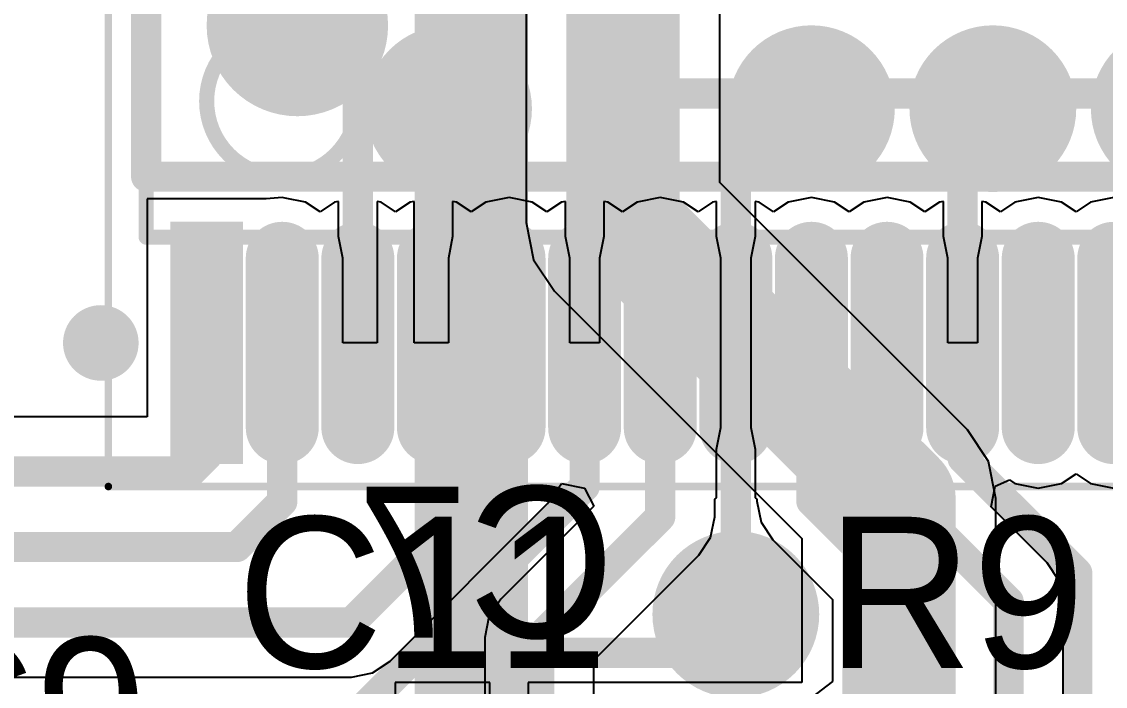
# Model space of a CAD drawing. Header units: millimetres. Extents: x 29.9 to 75.1, y 29.9 to 100.1.
# Drawn here: x 36.78 to 43.94, y 86.18 to 90.58 of the extents above; entities that cross this region are included whole.
import ezdxf

# ---------------------------------------------------------------- set-up
doc = ezdxf.new("R2010")
doc.units = ezdxf.units.MM
for name, color, linetype in [('BottomLayer', 5, 'Continuous'), ('BottomOverlay', 54, 'Continuous'), ('BottomSolder', 6, 'Continuous'), ('Mechanical13', 56, 'Continuous'), ('Mechanical15', 56, 'Continuous'), ('MultiLayer', 9, 'Continuous'), ('TopLayer', 1, 'Continuous'), ('TopOverlay', 2, 'Continuous'), ('TopPaste', 8, 'Continuous'), ('TopSolder', 216, 'Continuous'), ('ViaHoleLayer', 16, 'Continuous')]:
    doc.layers.add(name, color=color, linetype=linetype)

# ---------------------------------------------------------------- blocks, each defined once
blk = doc.blocks.new('TSSOP38_1124')
at = {"layer": 'Mechanical13', "const_width": 0.0999998}
for points in [[(-2.24999804, 4.90000036), (-2.24999804, -4.899997819999999)], [(-2.24999804, 4.90000036), (2.25000058, 4.90000036)]]:
    blk.add_lwpolyline(points, dxfattribs=at)
at = {"layer": 'Mechanical13'}
for points, const_width in [([(-2.27499672, 4.90000036, 1), (-2.22499936, 4.90000036, 1)], 0.0499999), ([(-2.27499672, 4.90000036, 1), (-2.22499936, 4.90000036, 1)], 0.0499999), ([(-0.85000084, 4.00000216, 1), (-1.84999884, 4.00000216, 1)], 0.0999998), ([(-1.87499752, 4.00000216, 1), (-1.82500016, 4.00000216, 1)], 0.0499999), ([(-0.8749995199999999, 4.00000216, 1), (-0.8250021599999999, 4.00000216, 1)], 0.0499999)]:
    blk.add_lwpolyline(points, format="xyb", close=True, dxfattribs=dict(at, const_width=const_width))
at = {"layer": 'Mechanical15', "const_width": 0.0499999}
for points in [[(-3.89999982, 5.1500024), (-3.89999982, -5.149999859999999)], [(-3.89999982, 5.1500024), (3.89999982, 5.1500024)]]:
    blk.add_lwpolyline(points, dxfattribs=at)
at = {"layer": 'Mechanical15', "const_width": 0.02499868}
blk.add_lwpolyline([(-3.91249916, 5.1500024, 1), (-3.88750048, 5.1500024, 1)], format="xyb", close=True, dxfattribs=at)
blk.add_lwpolyline([(-3.91249916, 5.1500024, 1), (-3.88750048, 5.1500024, 1)], format="xyb", close=True, dxfattribs=at)
at = {"layer": 'TopLayer', "const_width": 0.2794}
for points in [[(-3.51029778, 4.00000216), (-2.38970058, 4.00000216)], [(-3.51029778, 3.50000062), (-2.38970058, 3.50000062)], [(-3.51029778, 3.00000162), (-2.38970058, 3.00000162)], [(-3.51029778, 2.50000008), (-2.38970058, 2.50000008)], [(-3.51029778, 2.00000108), (-2.38970058, 2.00000108)], [(-3.51029778, 1.50000208), (-2.38970058, 1.50000208)], [(-3.51029778, 1.00000054), (-2.38970058, 1.00000054)], [(-3.51029778, 0.50000154), (-2.38970058, 0.50000154)], [(-3.51029778, 0), (-2.38970058, 0)], [(-3.51029778, -0.499999), (-2.38970058, -0.499999)], [(-3.51029778, -0.9999979999999999), (-2.38970058, -0.9999979999999999)], [(-3.51029778, -1.49999954), (-2.38970058, -1.49999954)]]:
    blk.add_lwpolyline(points, dxfattribs=at)
at = {"layer": 'TopLayer', "const_width": 0.1397}
for points in [[(-3.58014778, 4.00000216, 1), (-3.44044778, 4.00000216, 1)], [(-2.45955058, 4.00000216, 1), (-2.31985058, 4.00000216, 1)], [(-3.58014778, 3.50000062, 1), (-3.44044778, 3.50000062, 1)], [(-2.45955058, 3.50000062, 1), (-2.31985058, 3.50000062, 1)], [(-3.58014778, 3.00000162, 1), (-3.44044778, 3.00000162, 1)], [(-2.45955058, 3.00000162, 1), (-2.31985058, 3.00000162, 1)], [(-3.58014778, 2.50000008, 1), (-3.44044778, 2.50000008, 1)], [(-2.45955058, 2.50000008, 1), (-2.31985058, 2.50000008, 1)], [(-3.58014778, 2.00000108, 1), (-3.44044778, 2.00000108, 1)], [(-2.45955058, 2.00000108, 1), (-2.31985058, 2.00000108, 1)], [(-3.58014778, 1.50000208, 1), (-3.44044778, 1.50000208, 1)], [(-2.45955058, 1.50000208, 1), (-2.31985058, 1.50000208, 1)], [(-3.58014778, 1.00000054, 1), (-3.44044778, 1.00000054, 1)], [(-2.45955058, 1.00000054, 1), (-2.31985058, 1.00000054, 1)], [(-3.58014778, 0.50000154, 1), (-3.44044778, 0.50000154, 1)], [(-2.45955058, 0.50000154, 1), (-2.31985058, 0.50000154, 1)], [(-3.58014778, 0, 1), (-3.44044778, 0, 1)], [(-2.45955058, 0, 1), (-2.31985058, 0, 1)], [(-3.58014778, -0.499999, 1), (-3.44044778, -0.499999, 1)], [(-2.45955058, -0.499999, 1), (-2.31985058, -0.499999, 1)], [(-3.58014778, -0.9999979999999999, 1), (-3.44044778, -0.9999979999999999, 1)], [(-2.45955058, -0.9999979999999999, 1), (-2.31985058, -0.9999979999999999, 1)], [(-3.58014778, -1.49999954, 1), (-3.44044778, -1.49999954, 1)], [(-2.45955058, -1.49999954, 1), (-2.31985058, -1.49999954, 1)]]:
    blk.add_lwpolyline(points, format="xyb", close=True, dxfattribs=at)
at = {"layer": 'TopLayer'}
blk.add_solid([(-2.25000058, 4.36030116), (-2.25000058, 4.63970116), (-3.64999778, 4.36030116), (-3.64999778, 4.63970116)], dxfattribs=at)
at = {"layer": 'TopOverlay'}
for points, const_width in [([(-2.82499816, 5.2000023, 1), (-3.0750002, 5.2000023, 1)], 0.2499995), ([(-3.13749944, 5.2000023, 1), (-3.01250096, 5.2000023, 1)], 0.12499848), ([(-2.8874974, 5.2000023, 1), (-2.76249892, 5.2000023, 1)], 0.12499848), ([(-1.89999874, 4.90000036, 1), (-1.79999894, 4.90000036, 1)], 0.0999998), ([(-1.89999874, 4.90000036, 1), (-1.79999894, 4.90000036, 1)], 0.0999998), ([(-0.5499989, 3.90000236, 1), (-1.1499977, 3.90000236, 1)], 0.5999987999999999), ([(-1.2999974, 3.90000236, 1), (-0.9999979999999999, 3.90000236, 1)], 0.2999994), ([(-0.6999985999999999, 3.90000236, 1), (-0.3999992, 3.90000236, 1)], 0.2999994)]:
    blk.add_lwpolyline(points, format="xyb", close=True, dxfattribs=dict(at, const_width=const_width))
at = {"layer": 'TopOverlay', "const_width": 0.1999996}
for points in [[(-1.84999884, 4.90000036), (-1.84999884, -4.899997819999999)], [(-1.84999884, 4.90000036), (1.85000138, 4.90000036)]]:
    blk.add_lwpolyline(points, dxfattribs=at)
at = {"layer": 'TopPaste', "const_width": 0.2794}
for points in [[(-3.51029778, 4.00000216), (-2.38970058, 4.00000216)], [(-3.51029778, 3.50000062), (-2.38970058, 3.50000062)], [(-3.51029778, 3.00000162), (-2.38970058, 3.00000162)], [(-3.51029778, 2.50000008), (-2.38970058, 2.50000008)], [(-3.51029778, 2.00000108), (-2.38970058, 2.00000108)], [(-3.51029778, 1.50000208), (-2.38970058, 1.50000208)], [(-3.51029778, 1.00000054), (-2.38970058, 1.00000054)], [(-3.51029778, 0.50000154), (-2.38970058, 0.50000154)], [(-3.51029778, 0), (-2.38970058, 0)], [(-3.51029778, -0.499999), (-2.38970058, -0.499999)], [(-3.51029778, -0.9999979999999999), (-2.38970058, -0.9999979999999999)], [(-3.51029778, -1.49999954), (-2.38970058, -1.49999954)]]:
    blk.add_lwpolyline(points, dxfattribs=at)
at = {"layer": 'TopPaste', "const_width": 0.1397}
for points in [[(-3.58014778, 4.00000216, 1), (-3.44044778, 4.00000216, 1)], [(-2.45955058, 4.00000216, 1), (-2.31985058, 4.00000216, 1)], [(-3.58014778, 3.50000062, 1), (-3.44044778, 3.50000062, 1)], [(-2.45955058, 3.50000062, 1), (-2.31985058, 3.50000062, 1)], [(-3.58014778, 3.00000162, 1), (-3.44044778, 3.00000162, 1)], [(-2.45955058, 3.00000162, 1), (-2.31985058, 3.00000162, 1)], [(-3.58014778, 2.50000008, 1), (-3.44044778, 2.50000008, 1)], [(-2.45955058, 2.50000008, 1), (-2.31985058, 2.50000008, 1)], [(-3.58014778, 2.00000108, 1), (-3.44044778, 2.00000108, 1)], [(-2.45955058, 2.00000108, 1), (-2.31985058, 2.00000108, 1)], [(-3.58014778, 1.50000208, 1), (-3.44044778, 1.50000208, 1)], [(-2.45955058, 1.50000208, 1), (-2.31985058, 1.50000208, 1)], [(-3.58014778, 1.00000054, 1), (-3.44044778, 1.00000054, 1)], [(-2.45955058, 1.00000054, 1), (-2.31985058, 1.00000054, 1)], [(-3.58014778, 0.50000154, 1), (-3.44044778, 0.50000154, 1)], [(-2.45955058, 0.50000154, 1), (-2.31985058, 0.50000154, 1)], [(-3.58014778, 0, 1), (-3.44044778, 0, 1)], [(-2.45955058, 0, 1), (-2.31985058, 0, 1)], [(-3.58014778, -0.499999, 1), (-3.44044778, -0.499999, 1)], [(-2.45955058, -0.499999, 1), (-2.31985058, -0.499999, 1)], [(-3.58014778, -0.9999979999999999, 1), (-3.44044778, -0.9999979999999999, 1)], [(-2.45955058, -0.9999979999999999, 1), (-2.31985058, -0.9999979999999999, 1)], [(-3.58014778, -1.49999954, 1), (-3.44044778, -1.49999954, 1)], [(-2.45955058, -1.49999954, 1), (-2.31985058, -1.49999954, 1)]]:
    blk.add_lwpolyline(points, format="xyb", close=True, dxfattribs=at)
at = {"layer": 'TopPaste'}
blk.add_solid([(-2.25000058, 4.36030116), (-2.25000058, 4.63970116), (-3.64999778, 4.36030116), (-3.64999778, 4.63970116)], dxfattribs=at)
at = {"layer": 'TopSolder', "const_width": 0.4826}
for points in [[(-3.51029778, 4.00000216), (-2.38970058, 4.00000216)], [(-3.51029778, 3.50000062), (-2.38970058, 3.50000062)], [(-3.51029778, 3.00000162), (-2.38970058, 3.00000162)], [(-3.51029778, 2.50000008), (-2.38970058, 2.50000008)], [(-3.51029778, 2.00000108), (-2.38970058, 2.00000108)], [(-3.51029778, 1.50000208), (-2.38970058, 1.50000208)], [(-3.51029778, 1.00000054), (-2.38970058, 1.00000054)], [(-3.51029778, 0.50000154), (-2.38970058, 0.50000154)], [(-3.51029778, 0), (-2.38970058, 0)], [(-3.51029778, -0.499999), (-2.38970058, -0.499999)], [(-3.51029778, -0.9999979999999999), (-2.38970058, -0.9999979999999999)], [(-3.51029778, -1.49999954), (-2.38970058, -1.49999954)]]:
    blk.add_lwpolyline(points, dxfattribs=at)
at = {"layer": 'TopSolder', "const_width": 0.2413}
for points in [[(-3.63094778, 4.00000216, 1), (-3.38964778, 4.00000216, 1)], [(-2.51035058, 4.00000216, 1), (-2.26905058, 4.00000216, 1)], [(-3.63094778, 3.50000062, 1), (-3.38964778, 3.50000062, 1)], [(-2.51035058, 3.50000062, 1), (-2.26905058, 3.50000062, 1)], [(-3.63094778, 3.00000162, 1), (-3.38964778, 3.00000162, 1)], [(-2.51035058, 3.00000162, 1), (-2.26905058, 3.00000162, 1)], [(-3.63094778, 2.50000008, 1), (-3.38964778, 2.50000008, 1)], [(-2.51035058, 2.50000008, 1), (-2.26905058, 2.50000008, 1)], [(-3.63094778, 2.00000108, 1), (-3.38964778, 2.00000108, 1)], [(-2.51035058, 2.00000108, 1), (-2.26905058, 2.00000108, 1)], [(-3.63094778, 1.50000208, 1), (-3.38964778, 1.50000208, 1)], [(-2.51035058, 1.50000208, 1), (-2.26905058, 1.50000208, 1)], [(-3.63094778, 1.00000054, 1), (-3.38964778, 1.00000054, 1)], [(-2.51035058, 1.00000054, 1), (-2.26905058, 1.00000054, 1)], [(-3.63094778, 0.50000154, 1), (-3.38964778, 0.50000154, 1)], [(-2.51035058, 0.50000154, 1), (-2.26905058, 0.50000154, 1)], [(-3.63094778, 0, 1), (-3.38964778, 0, 1)], [(-2.51035058, 0, 1), (-2.26905058, 0, 1)], [(-3.63094778, -0.499999, 1), (-3.38964778, -0.499999, 1)], [(-2.51035058, -0.499999, 1), (-2.26905058, -0.499999, 1)], [(-3.63094778, -0.9999979999999999, 1), (-3.38964778, -0.9999979999999999, 1)], [(-2.51035058, -0.9999979999999999, 1), (-2.26905058, -0.9999979999999999, 1)], [(-3.63094778, -1.49999954, 1), (-3.38964778, -1.49999954, 1)], [(-2.51035058, -1.49999954, 1), (-2.26905058, -1.49999954, 1)]]:
    blk.add_lwpolyline(points, format="xyb", close=True, dxfattribs=at)
at = {"layer": 'TopSolder'}
blk.add_solid([(-2.14840058, 4.258701159999999), (-2.14840058, 4.74130116), (-3.75159778, 4.258701159999999), (-3.75159778, 4.74130116)], dxfattribs=at)

msp = doc.modelspace()

# ---------------------------------------------------------------- linework, layer by layer
at = {"layer": 'BottomLayer'}
for p, q in [((40.11267822, 92.15400161999999), (40.11267822, 89.2459988)), ((41.39532742, 89.51164216), (41.39532742, 91.88835825999999)), ((43.03248696, 87.87448262), (41.39532742, 89.51164216)), ((40.11267822, 89.2459988), (40.16149702, 89.00057384)), ((40.16149702, 89.00057384), (40.30051884, 88.79251482)), ((40.30051884, 88.79251482), (41.93767837999999, 87.15535528)), ((43.17150878, 87.6664236), (43.03248696, 87.87448262)), ((43.22032758, 87.42099864), (43.17150878, 87.6664236)), ((43.22032758, 85.67900313999999), (43.22032758, 87.42099864)), ((41.93767837999999, 87.15535528), (41.93767837999999, 86.20400081999999)), ((39.87300382, 86.20400081999999), (39.24600482, 86.20400081999999)), ((39.24600482, 86.20400081999999), (39.24600482, 85.52700191999999)), ((39.87300382, 85.52700191999999), (39.87300382, 86.20400081999999)), ((40.71900162, 86.20400081999999), (40.12700382, 86.20400081999999)), ((40.12700382, 86.20400081999999), (40.12700382, 85.40000192)), ((40.75400282, 86.20400336), (40.71900162, 86.20400081999999)), ((40.84600416, 86.20400336), (40.75400282, 86.20400336)), ((40.88100536, 86.20400081999999), (40.84600416, 86.20400336)), ((41.93767837999999, 86.20400081999999), (40.88100536, 86.20400081999999))]:
    msp.add_line(p, q, dxfattribs=at)
for points, const_width in [([(39.75000178, 83.60000044), (39.75000178, 92.85000226)], 0.75000104), ([(40.75400282, 89.2459988), (40.75400282, 92.15400161999999)], 0.75000104), ([(40.75400282, 89.2459988), (42.57900298, 87.42099864)], 0.75000104), ([(42.57900298, 85.67900313999999), (42.57900298, 87.42099864)], 0.75000104), ([(41.24599827999999, 86.39999992), (41.50000082, 86.65400246)], 0.1999996), ([(39.85000412, 86.35000256), (39.90000148, 86.39999992)], 0.1999996), ([(39.90000148, 86.39999992), (41.24599827999999, 86.39999992)], 0.1999996)]:
    msp.add_lwpolyline(points, dxfattribs=dict(at, const_width=const_width))
for points, const_width in [([(39.37500379999999, 90.0000105, 1), (39.82500544, 90.0000105, 1)], 0.4499991), ([(41.77500408, 90.0000105, 1), (42.22500572, 90.0000105, 1)], 0.4499991), ([(42.97500422, 90.0000105, 1), (43.42500586, 90.0000105, 1)], 0.4499991), ([(40.56650256, 89.2459988, 1), (40.94150308, 89.2459988, 1)], 0.37500052), ([(40.56650256, 89.2459988, 1), (40.94150308, 89.2459988, 1)], 0.37500052), ([(42.39150272, 87.42099864, 1), (42.76650324, 87.42099864, 1)], 0.37500052), ([(42.39150272, 87.42099864, 1), (42.76650324, 87.42099864, 1)], 0.37500052), ([(41.275, 86.65400246, 1), (41.72500164, 86.65400246, 1)], 0.4499991), ([(41.45000092, 86.65400246, 1), (41.55000072, 86.65400246, 1)], 0.0999998), ([(39.80000422, 86.35000256, 1), (39.90000402, 86.35000256, 1)], 0.0999998), ([(39.85000158, 86.39999992, 1), (39.95000138, 86.39999992, 1)], 0.0999998), ([(39.85000158, 86.39999992, 1), (39.95000138, 86.39999992, 1)], 0.0999998), ([(41.19599838, 86.39999992, 1), (41.29599818, 86.39999992, 1)], 0.0999998), ([(41.19599838, 86.39999992, 1), (41.29599818, 86.39999992, 1)], 0.0999998)]:
    msp.add_lwpolyline(points, format="xyb", close=True, dxfattribs=dict(at, const_width=const_width))
at = {"layer": 'BottomSolder', "const_width": 0.5515991}
for points in [[(39.3242038, 90.0000105, 1), (39.87580544, 90.0000105, 1)], [(41.72420408, 90.0000105, 1), (42.27580572, 90.0000105, 1)], [(42.92420422, 90.0000105, 1), (43.47580585999999, 90.0000105, 1)], [(44.12420436, 90.0000105, 1), (44.67580599999999, 90.0000105, 1)], [(41.2242, 86.65400246, 1), (41.77580164, 86.65400246, 1)]]:
    msp.add_lwpolyline(points, format="xyb", close=True, dxfattribs=at)
at = {"layer": 'MultiLayer', "const_width": 0.4499991}
for points in [[(39.37500379999999, 90.0000105, 1), (39.82500544, 90.0000105, 1)], [(41.77500408, 90.0000105, 1), (42.22500572, 90.0000105, 1)], [(42.97500422, 90.0000105, 1), (43.42500586, 90.0000105, 1)], [(41.275, 86.65400246, 1), (41.72500164, 86.65400246, 1)]]:
    msp.add_lwpolyline(points, format="xyb", close=True, dxfattribs=at)
at = {"layer": 'TopLayer'}
for p, q in [((38.39369512, 89.40400204), (37.6063002, 89.40400204)), ((37.6063002, 89.40400204), (37.6063002, 87.96093406)), ((38.4999992, 89.4117211), (38.39369512, 89.40400966)), ((38.39369512, 89.40400966), (38.39369512, 89.40400204)), ((38.51907714, 89.40792126), (38.4999992, 89.4117211)), ((38.65361332, 89.38115982), (38.51907714, 89.40792126)), ((38.75000124, 89.31675557999999), (38.65361332, 89.38115982)), ((38.84638662, 89.38115982), (38.75000124, 89.31675557999999)), ((38.87300073999999, 89.38645317999999), (38.84638662, 89.38115982)), ((38.87300073999999, 89.15340056), (38.87300073999999, 89.38645317999999)), ((39.15361486, 89.38115982), (39.12700074, 89.38645317999999)), ((39.12700074, 89.38645317999999), (39.12700074, 88.45000343999999)), ((39.25000024, 89.31675811999999), (39.15361486, 89.38115982)), ((39.34638562, 89.38115982), (39.25000024, 89.31675811999999)), ((39.37299974, 89.38645317999999), (39.34638562, 89.38115982)), ((39.37299974, 88.45000343999999), (39.37299974, 89.38645317999999)), ((39.65361386, 89.38115982), (39.62699974, 89.38645317999999)), ((39.62699974, 89.38645317999999), (39.62699974, 89.15340056)), ((39.74999924, 89.31675557999999), (39.65361386, 89.38115982)), ((39.84638716, 89.38115982), (39.74999924, 89.31675557999999)), ((40.00000128, 89.41171602), (39.84638716, 89.38115982)), ((40.1536154, 89.38115982), (40.00000128, 89.41171602)), ((40.25000078, 89.31675811999999), (40.1536154, 89.38115982)), ((40.34638615999999, 89.38115982), (40.25000078, 89.31675811999999)), ((40.37300028, 89.38645317999999), (40.34638615999999, 89.38115982)), ((40.37300028, 89.15341326), (40.37300028, 89.38645317999999)), ((40.6536144, 89.38115982), (40.62700028, 89.38645317999999)), ((40.62700028, 89.38645317999999), (40.62700028, 89.15341326)), ((40.74999978, 89.31675811999999), (40.6536144, 89.38115982)), ((40.84638516, 89.38115982), (40.74999978, 89.31675811999999)), ((40.99999928, 89.41171602), (40.84638516, 89.38115982)), ((41.1536134, 89.38115982), (40.99999928, 89.41171602)), ((41.25000132, 89.31675557999999), (41.1536134, 89.38115982)), ((41.3463867, 89.38115982), (41.25000132, 89.31675557999999)), ((41.37300081999999, 89.38645317999999), (41.3463867, 89.38115982)), ((41.37300081999999, 89.15340056), (41.37300081999999, 89.38645317999999)), ((41.65361494, 89.38115982), (41.62700082, 89.38645317999999)), ((41.62700082, 89.38645317999999), (41.62700082, 89.15341326)), ((41.75000032, 89.31675811999999), (41.65361494, 89.38115982)), ((41.8463857, 89.38115982), (41.75000032, 89.31675811999999)), ((41.99999982, 89.41171602), (41.8463857, 89.38115982)), ((42.15361394, 89.38115982), (41.99999982, 89.41171602)), ((42.24999932, 89.31675557999999), (42.15361394, 89.38115982)), ((42.34638724, 89.38115982), (42.24999932, 89.31675557999999)), ((42.50000136, 89.41171602), (42.34638724, 89.38115982)), ((42.65361548, 89.38115982), (42.50000136, 89.41171602)), ((42.75000086, 89.31675811999999), (42.65361548, 89.38115982)), ((42.84638624, 89.38115982), (42.75000086, 89.31675811999999)), ((42.87300036, 89.38645317999999), (42.84638624, 89.38115982)), ((42.87300036, 89.15341326), (42.87300036, 89.38645317999999)), ((43.15361447999999, 89.38115982), (43.12700036, 89.38645317999999)), ((43.12700036, 89.38645317999999), (43.12700036, 89.15341326)), ((43.24999986, 89.31675811999999), (43.15361447999999, 89.38115982)), ((43.34638524, 89.38115982), (43.24999986, 89.31675811999999)), ((43.49999936, 89.41171602), (43.34638524, 89.38115982)), ((43.65361348, 89.38115982), (43.49999936, 89.41171602)), ((43.7500014, 89.31675557999999), (43.65361348, 89.38115982)), ((43.84638678, 89.38115982), (43.7500014, 89.31675557999999)), ((44.0000009, 89.41171602), (43.84638678, 89.38115982)), ((38.90146398, 89.01030204), (38.87300073999999, 89.15340056)), ((39.62699974, 89.15340056), (39.59853649999999, 89.01030204)), ((40.40146606, 89.01030204), (40.37300028, 89.15341326)), ((40.62700028, 89.15341326), (40.5985345, 89.01030204)), ((41.40146406, 89.01030204), (41.37300081999999, 89.15340056)), ((41.62700082, 89.15341326), (41.59853503999999, 89.01030204)), ((42.90146614, 89.01030204), (42.87300036, 89.15341326)), ((43.12700036, 89.15341326), (43.09853458, 89.01030204)), ((38.90146398, 88.45000343999999), (38.90146398, 89.01030204)), ((39.59853649999999, 89.01030204), (39.59853649999999, 88.45000343999999)), ((40.40146606, 88.45000343999999), (40.40146606, 89.01030204)), ((40.5985345, 89.01030204), (40.5985345, 88.45000343999999)), ((41.40146406, 88.45000343999999), (41.40146406, 89.01030204)), ((41.59853503999999, 89.01030204), (41.59853503999999, 88.45000343999999)), ((42.90146614, 88.45000343999999), (42.90146614, 89.01030204)), ((43.09853458, 89.01030204), (43.09853458, 88.45000343999999)), ((39.12700074, 88.45000343999999), (38.90146398, 88.45000343999999)), ((39.59853649999999, 88.45000343999999), (39.37299974, 88.45000343999999)), ((40.5985345, 88.45000343999999), (40.40146606, 88.45000343999999)), ((41.40146406, 87.88970484), (41.40146406, 88.45000343999999)), ((41.59853503999999, 88.45000343999999), (41.59853503999999, 87.88970484)), ((43.09853458, 88.45000343999999), (42.90146614, 88.45000343999999)), ((37.6063002, 87.96093406), (34.95097912, 87.96093406)), ((41.37300081999999, 87.74660632), (41.40146406, 87.88970484)), ((41.59853503999999, 87.88970484), (41.62700082, 87.74659362)), ((41.37300081999999, 87.42576113999999), (41.37300081999999, 87.74660632)), ((41.62700082, 87.74659362), (41.62700082, 87.42575606)), ((40.2737828, 87.41461561999999), (40.3463887, 87.51884706)), ((40.3463887, 87.51884706), (40.49999774, 87.48829085999999)), ((43.21615689999999, 87.50131598), (43.30945364, 87.54352315999999)), ((43.30945364, 87.54352315999999), (43.34638524, 87.51884706)), ((43.34638524, 87.51884706), (43.49999936, 87.48829085999999)), ((43.49999936, 87.48829085999999), (43.65361348, 87.51884706)), ((43.65361348, 87.51884706), (43.7500014, 87.5832513)), ((43.7500014, 87.5832513), (43.84638678, 87.51884706)), ((43.84638678, 87.51884706), (44.0000009, 87.48829085999999)), ((40.49999774, 87.48829085999999), (40.560371, 87.37081078)), ((43.18870458, 87.36608892), (43.21615689999999, 87.50131598)), ((39.21317024, 86.34478286), (40.25522048, 87.38683309999999)), ((40.560371, 87.37081078), (39.94478422, 86.755224)), ((40.25522048, 87.38683309999999), (40.2737828, 87.41461561999999)), ((41.36093328, 87.41585513999999), (41.37300081999999, 87.42576113999999)), ((41.36093328, 87.30000066), (41.36093328, 87.41585513999999)), ((41.62700082, 87.42575606), (41.63906582, 87.41585513999999)), ((41.63906582, 87.41585513999999), (41.63906582, 87.40230423999999)), ((41.63906582, 87.40230423999999), (41.666541, 87.26418158)), ((41.33345809999999, 87.16187545999999), (41.36093328, 87.30000066)), ((43.559222, 86.9955715), (43.18870458, 87.36608892)), ((41.666541, 87.26418158), (41.74478062, 87.14708504)), ((41.25521848, 87.04478146), (41.33345809999999, 87.16187545999999)), ((41.74478062, 87.14708504), (42.13906736, 86.7527983)), ((40.56093741999999, 86.3505004), (41.25521848, 87.04478146)), ((43.63746162, 86.87847495999999), (43.559222, 86.9955715)), ((43.66493934, 86.7403523), (43.63746162, 86.87847495999999)), ((39.94478422, 86.755224), (39.8665446, 86.63812745999999)), ((42.13906736, 86.7527983), (42.13906736, 86.21041686)), ((43.6649368, 86.7403396), (43.66493934, 86.7403523)), ((43.6649368, 85.26697449999999), (43.6649368, 86.7403396)), ((39.8665446, 86.63812745999999), (39.83906942, 86.5000048)), ((39.83906942, 86.5000048), (39.83906942, 85.80399908)), ((39.0960737, 86.26654323999999), (39.21317024, 86.34478286)), ((40.56093741999999, 85.80399908), (40.56093741999999, 86.3505004)), ((35.54950471999999, 86.23906806), (38.95795104, 86.23906806)), ((38.95795104, 86.23906806), (39.0960737, 86.26654323999999)), ((42.13906736, 86.21041686), (41.99790178, 86.1021011))]:
    msp.add_line(p, q, dxfattribs=at)
at = {"layer": 'TopLayer', "const_width": 0.1999996}
for points in [[(39.50000228, 90.10000013999999), (39.50000228, 92.70000001999999)], [(39.00000074, 90.10000013999999), (39.50000228, 90.10000013999999)], [(39.00000074, 88.45000343999999), (39.00000074, 90.10000013999999)], [(39.49999974, 90.0999976), (39.50000228, 90.10000013999999)], [(39.49999974, 88.45000343999999), (39.49999974, 90.0999976)], [(40.50000027999999, 90.10000013999999), (41.50000082, 90.10000013999999)], [(40.50000027999999, 88.45000343999999), (40.50000027999999, 90.10000013999999)], [(41.50000082, 88.45000343999999), (41.50000082, 90.10000013999999)], [(41.50000082, 90.10000013999999), (43.00000035999999, 90.10000013999999)], [(43.00000035999999, 88.45000343999999), (43.00000035999999, 90.10000013999999)], [(43.00000035999999, 90.10000013999999), (45.40000063999999, 90.10000013999999)], [(38.0000002, 87.69999985999999), (38.0000002, 88.45000343999999)], [(38.4999992, 87.40000046), (38.4999992, 88.45000343999999)], [(40.00000128, 87.64205229999999), (40.00000128, 88.45000343999999)], [(40.50000027999999, 87.50000026), (40.50000027999999, 88.45000343999999)], [(40.99999928, 87.30000066), (40.99999928, 88.45000343999999)], [(41.50000082, 86.65400246), (41.50000082, 88.45000343999999)], [(41.99999982, 87.40230423999999), (41.99999982, 88.45000343999999)], [(42.50000136, 87.54435373999999), (42.50000136, 88.45000343999999)], [(43.00000035999999, 87.68640578), (43.00000035999999, 88.45000343999999)], [(37.9000004, 87.60000006), (38.0000002, 87.69999985999999)], [(38.95795104, 86.60000206), (40.00000128, 87.64205229999999)], [(43.00000035999999, 87.68640578), (43.7580024, 86.92840374)], [(34.90000132, 87.60000006), (37.9000004, 87.60000006)], [(38.60000154, 85.60000151999999), (40.50000027999999, 87.50000026)], [(42.50000136, 87.54435373999999), (43.3040028, 86.7403523)], [(38.1999998, 87.10000106), (38.4999992, 87.40000046)], [(41.99999982, 87.40230423999999), (42.50000136, 86.90230269999999)], [(40.20000341999999, 86.5000048), (40.99999928, 87.30000066)], [(35.10000092, 87.10000106), (38.1999998, 87.10000106)], [(43.7580024, 85.01600472), (43.7580024, 86.92840374)], [(42.50000136, 85.60000151999999), (42.50000136, 86.90230269999999)], [(43.3040028, 85.26697449999999), (43.3040028, 86.7403523)], [(35.40000032, 86.60000206), (38.95795104, 86.60000206)], [(40.20000341999999, 85.00000018), (40.20000341999999, 86.5000048)]]:
    msp.add_lwpolyline(points, dxfattribs=at)
at = {"layer": 'TopLayer'}
for points, const_width in [([(39.37500379999999, 90.0000105, 1), (39.82500544, 90.0000105, 1)], 0.4499991), ([(41.77500408, 90.0000105, 1), (42.22500572, 90.0000105, 1)], 0.4499991), ([(42.97500422, 90.0000105, 1), (43.42500586, 90.0000105, 1)], 0.4499991), ([(38.95000084, 90.10000013999999, 1), (39.05000064, 90.10000013999999, 1)], 0.0999998), ([(38.95000084, 90.10000013999999, 1), (39.05000064, 90.10000013999999, 1)], 0.0999998), ([(39.44999984, 90.0999976, 1), (39.54999964, 90.0999976, 1)], 0.0999998), ([(39.44999984, 90.0999976, 1), (39.54999964, 90.0999976, 1)], 0.0999998), ([(39.45000238, 90.10000013999999, 1), (39.55000218, 90.10000013999999, 1)], 0.0999998), ([(39.45000238, 90.10000013999999, 1), (39.55000218, 90.10000013999999, 1)], 0.0999998), ([(39.45000238, 90.10000013999999, 1), (39.55000218, 90.10000013999999, 1)], 0.0999998), ([(40.45000038, 90.10000013999999, 1), (40.55000018, 90.10000013999999, 1)], 0.0999998), ([(40.45000038, 90.10000013999999, 1), (40.55000018, 90.10000013999999, 1)], 0.0999998), ([(41.45000092, 90.10000013999999, 1), (41.55000072, 90.10000013999999, 1)], 0.0999998), ([(41.45000092, 90.10000013999999, 1), (41.55000072, 90.10000013999999, 1)], 0.0999998), ([(41.45000092, 90.10000013999999, 1), (41.55000072, 90.10000013999999, 1)], 0.0999998), ([(42.95000046, 90.10000013999999, 1), (43.05000026, 90.10000013999999, 1)], 0.0999998), ([(42.95000046, 90.10000013999999, 1), (43.05000026, 90.10000013999999, 1)], 0.0999998), ([(42.95000046, 90.10000013999999, 1), (43.05000026, 90.10000013999999, 1)], 0.0999998), ([(37.9500003, 88.45000343999999, 1), (38.0500001, 88.45000343999999, 1)], 0.0999998), ([(38.44999929999999, 88.45000343999999, 1), (38.5499991, 88.45000343999999, 1)], 0.0999998), ([(38.95000084, 88.45000343999999, 1), (39.05000064, 88.45000343999999, 1)], 0.0999998), ([(39.44999984, 88.45000343999999, 1), (39.54999964, 88.45000343999999, 1)], 0.0999998), ([(39.95000138, 88.45000343999999, 1), (40.05000118, 88.45000343999999, 1)], 0.0999998), ([(40.45000038, 88.45000343999999, 1), (40.55000018, 88.45000343999999, 1)], 0.0999998), ([(40.45000038, 88.45000343999999, 1), (40.55000018, 88.45000343999999, 1)], 0.0999998), ([(40.94999937999999, 88.45000343999999, 1), (41.04999918, 88.45000343999999, 1)], 0.0999998), ([(41.45000092, 88.45000343999999, 1), (41.55000072, 88.45000343999999, 1)], 0.0999998), ([(41.45000092, 88.45000343999999, 1), (41.55000072, 88.45000343999999, 1)], 0.0999998), ([(41.94999992, 88.45000343999999, 1), (42.04999972, 88.45000343999999, 1)], 0.0999998), ([(42.45000146, 88.45000343999999, 1), (42.55000125999999, 88.45000343999999, 1)], 0.0999998), ([(42.95000046, 88.45000343999999, 1), (43.05000026, 88.45000343999999, 1)], 0.0999998), ([(42.95000046, 88.45000343999999, 1), (43.05000026, 88.45000343999999, 1)], 0.0999998), ([(37.9500003, 87.69999985999999, 1), (38.0500001, 87.69999985999999, 1)], 0.0999998), ([(37.9500003, 87.69999985999999, 1), (38.0500001, 87.69999985999999, 1)], 0.0999998), ([(39.95000138, 87.64205229999999, 1), (40.05000118, 87.64205229999999, 1)], 0.0999998), ([(39.95000138, 87.64205229999999, 1), (40.05000118, 87.64205229999999, 1)], 0.0999998), ([(42.95000046, 87.68640578, 1), (43.05000026, 87.68640578, 1)], 0.0999998), ([(42.95000046, 87.68640578, 1), (43.05000026, 87.68640578, 1)], 0.0999998), ([(37.8500005, 87.60000006, 1), (37.9500003, 87.60000006, 1)], 0.0999998), ([(37.8500005, 87.60000006, 1), (37.9500003, 87.60000006, 1)], 0.0999998), ([(40.45000038, 87.50000026, 1), (40.55000018, 87.50000026, 1)], 0.0999998), ([(40.45000038, 87.50000026, 1), (40.55000018, 87.50000026, 1)], 0.0999998), ([(42.45000146, 87.54435373999999, 1), (42.55000125999999, 87.54435373999999, 1)], 0.0999998), ([(42.45000146, 87.54435373999999, 1), (42.55000125999999, 87.54435373999999, 1)], 0.0999998), ([(38.44999929999999, 87.40000046, 1), (38.5499991, 87.40000046, 1)], 0.0999998), ([(38.44999929999999, 87.40000046, 1), (38.5499991, 87.40000046, 1)], 0.0999998), ([(41.94999992, 87.40230423999999, 1), (42.04999972, 87.40230423999999, 1)], 0.0999998), ([(41.94999992, 87.40230423999999, 1), (42.04999972, 87.40230423999999, 1)], 0.0999998), ([(40.94999937999999, 87.30000066, 1), (41.04999918, 87.30000066, 1)], 0.0999998), ([(40.94999937999999, 87.30000066, 1), (41.04999918, 87.30000066, 1)], 0.0999998), ([(38.1499999, 87.10000106, 1), (38.2499997, 87.10000106, 1)], 0.0999998), ([(38.1499999, 87.10000106, 1), (38.2499997, 87.10000106, 1)], 0.0999998), ([(41.275, 86.65400246, 1), (41.72500164, 86.65400246, 1)], 0.4499991), ([(43.7080025, 86.92840374, 1), (43.8080023, 86.92840374, 1)], 0.0999998), ([(43.7080025, 86.92840374, 1), (43.8080023, 86.92840374, 1)], 0.0999998), ([(42.45000146, 86.90230269999999, 1), (42.55000125999999, 86.90230269999999, 1)], 0.0999998), ([(42.45000146, 86.90230269999999, 1), (42.55000125999999, 86.90230269999999, 1)], 0.0999998), ([(43.2540029, 86.7403523, 1), (43.3540027, 86.7403523, 1)], 0.0999998), ([(43.2540029, 86.7403523, 1), (43.3540027, 86.7403523, 1)], 0.0999998), ([(41.45000092, 86.65400246, 1), (41.55000072, 86.65400246, 1)], 0.0999998), ([(38.90795113999999, 86.60000206, 1), (39.00795094, 86.60000206, 1)], 0.0999998), ([(38.90795113999999, 86.60000206, 1), (39.00795094, 86.60000206, 1)], 0.0999998), ([(40.15000352, 86.5000048, 1), (40.25000332, 86.5000048, 1)], 0.0999998), ([(40.15000352, 86.5000048, 1), (40.25000332, 86.5000048, 1)], 0.0999998)]:
    msp.add_lwpolyline(points, format="xyb", close=True, dxfattribs=dict(at, const_width=const_width))
at = {"layer": 'TopSolder', "const_width": 0.5515991}
for points in [[(39.3242038, 90.0000105, 1), (39.87580544, 90.0000105, 1)], [(41.72420408, 90.0000105, 1), (42.27580572, 90.0000105, 1)], [(42.92420422, 90.0000105, 1), (43.47580585999999, 90.0000105, 1)], [(44.12420436, 90.0000105, 1), (44.67580599999999, 90.0000105, 1)], [(41.2242, 86.65400246, 1), (41.77580164, 86.65400246, 1)]]:
    msp.add_lwpolyline(points, format="xyb", close=True, dxfattribs=at)
at = {"layer": 'ViaHoleLayer', "const_width": 0.2499995}
for points in [[(39.47500614, 90.0000105, 1), (39.7250031, 90.0000105, 1)], [(41.87500642, 90.0000105, 1), (42.12500338, 90.0000105, 1)], [(43.07500656, 90.0000105, 1), (43.32500352, 90.0000105, 1)], [(41.37500233999999, 86.65400246, 1), (41.6249993, 86.65400246, 1)]]:
    msp.add_lwpolyline(points, format="xyb", close=True, dxfattribs=at)

# ---------------------------------------------------------------- block references
at = {"rotation": 90}
msp.add_blockref('TSSOP38_1124', (42.50000136, 91.40000262), dxfattribs=at)

# ---------------------------------------------------------------- texts
at = {"layer": 'BottomOverlay', "text_generation_flag": 2}
msp.add_text('C7', height=1.00000054, dxfattribs=at).set_placement((40.69999988, 86.50000226))
at = {"layer": 'TopOverlay'}
for s, p in [('C11', (38.1999998, 86.30000011999999)), ('R9', (42.10000216, 86.30000011999999)), ('C9', (35.90000186, 85.50000172))]:
    msp.add_text(s, height=1.00000054, dxfattribs=at).set_placement(p)

doc.saveas('drawing.dxf')
